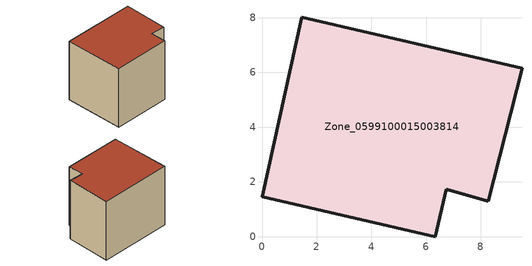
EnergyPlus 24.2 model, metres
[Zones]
Zone_0599100015003814
 floor ground (C_G): 1.46,8.01 9.51,6.15 8.28,1.28 6.74,1.72 6.34,0 0,1.46 z0.85
 wall outside (C_F): 9.51,6.15 1.46,8.01 0,1.46 6.34,0 6.74,1.72 8.28,1.28 9.51,6.15 z0.85:7.96
 roof outside (C_R): 1.46,8.01 0,1.46 6.34,0 6.74,1.72 8.28,1.28 9.51,6.15 z7.96
[BUILDING]
Pand.0599100015003814: North Axis=0; Terrain=City; Loads Convergence Tolerance Value=0.04; Temperature Convergence Tolerance Value=0.4; Solar Distribution=FullExterior; Maximum Number of Warmup Days=25; Minimum Number of Warmup Days=1
[Site:Location]
Rotterdam.The.Hague.AP_ZH_NLD Design_Conditions: Latitude=51.96; Longitude=4.45; Time Zone=1; Elevation=-4.5
[SITE:GROUNDTEMPERATURE:BUILDINGSURFACE]
18, 18, 18, 18, 18, 18, 18, 18, 18, 18, 18, 18
[MATERIAL] Thermal Absorptance=0.9; Solar Absorptance=0.7; Visible Absorptance=0.7
Name | Roughness | Thickness | Conductivity | Density | Specific Heat
G.TC.1946-1964 | MediumSmooth | 0.15 | 1 | 540 | 1210
F.TC.1946-1964 | Rough | 0.3 | 0.857143 | 1920 | 840
R.TC.1946-1964 | MediumRough | 0.2 | 0.235294 | 1500 | 1000
[CONSTRUCTION]
C_G: G.TC.1946-1964
C_F: F.TC.1946-1964
C_R: R.TC.1946-1964
[ZONE]
Zone_0599100015003814: Type=1; Multiplier=1; Ceiling Height=Autocalculate; Volume=Autocalculate; Floor Area=autocalculate; Part of Total Floor Area=Yes
[ZONEINFILTRATION:DESIGNFLOWRATE]
Infil_Zone_0599100015003814: Zone or ZoneList or Space or SpaceList=Zone_0599100015003814; Schedule=AlwaysOn; Design Flow Rate Calculation Method=Flow/Area; Flow Rate per Floor Area=0.003; Constant Term Coefficient=1; Temperature Term Coefficient=0; Velocity Term Coefficient=0; Velocity Squared Term Coefficient=0
[HVACTEMPLATE:ZONE:IDEALLOADSAIRSYSTEM]
Zone_0599100015003814: Maximum Heating Supply Air Temperature=50; Minimum Cooling Supply Air Temperature=13; Maximum Heating Supply Air Humidity Ratio=0.0156; Minimum Cooling Supply Air Humidity Ratio=0.0077; Heating Limit=NoLimit; Cooling Limit=NoLimit; Dehumidification Control Type=ConstantSensibleHeatRatio; Cooling Sensible Heat Ratio=0.7; Dehumidification Setpoint=60; Humidification Control Type=None; Humidification Setpoint=30; Outdoor Air Method=None; Outdoor Air Flow Rate per Person=0.00944; Outdoor Air Flow Rate per Zone Floor Area=0; Outdoor Air Flow Rate per Zone=0; Demand Controlled Ventilation Type=None; Outdoor Air Economizer Type=NoEconomizer; Heat Recovery Type=None; Sensible Heat Recovery Effectiveness=0.7; Latent Heat Recovery Effectiveness=0.65
[ZONECONTROL:THERMOSTAT]
ThermostatControl_Zone_0599100015003814: Zone or ZoneList=Zone_0599100015003814; Control Type Schedule=DualSetpointControlType; Control 1=Thermostat_Zone_0599100015003814; Temperature Difference Between Cutout And Setpoint=0
[THERMOSTATSETPOINT:DUALSETPOINT]
Thermostat_Zone_0599100015003814: Heating Setpoint Temperature Schedule=HeatingSetpoint_Zone_0599100015003814; Cooling Setpoint Temperature Schedule=CoolingSetpoint_Zone_0599100015003814
[SCHEDULE:COMPACT]
HeatingSetpoint_Zone_0599100015003814: Through: 12/31, For: AllDays, Until: 24:00, 21
CoolingSetpoint_Zone_0599100015003814: Through: 12/31, For: AllDays, Until: 24:00, 24
DualSetpointControlType: Through: 12/31, For: AllDays, Until: 24:00, 4
AlwaysOn: Through: 12/31, For: AllDays, Until: 24:00, 1
